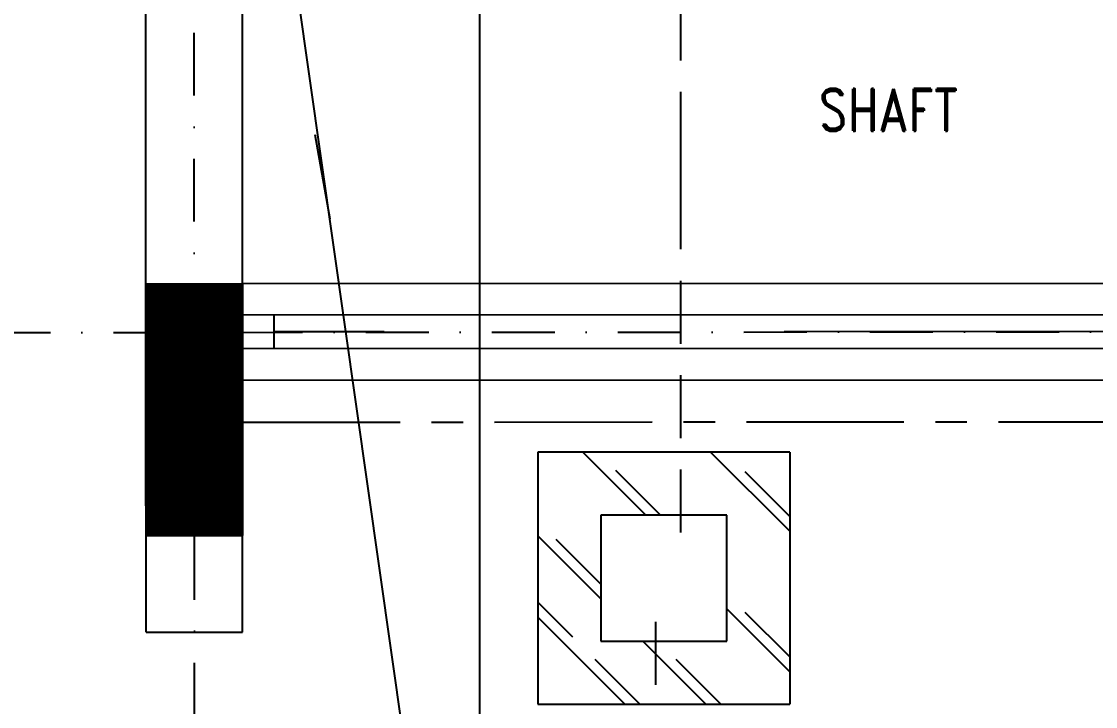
# Model space of a CAD drawing. Extents: x -437689 to -407696, y -55787 to -37037.
# Drawn here: x -425184 to -423906, y -42318 to -41502 of the extents above; entities that cross this region are included whole.
import ezdxf

# ---------------------------------------------------------------- set-up
doc = ezdxf.new("R2010")
doc.units = 0
doc.header["$LTSCALE"] = 150
doc.header["$MEASUREMENT"] = 0
for name, pattern in [('CENTER', [2, 1.25, -0.25, 0.25, -0.25]), ('DASHDOT', [1, 0.5, -0.25, 0, -0.25]), ('DASHED', [0.75, 0.5, -0.25]), ('HIDDEN', [9.525, 6.35, -3.175])]:
    doc.linetypes.add(name, pattern=pattern)
doc.layers.get('0').update_dxf_attribs({"linetype": 'CONTINUOUS'})
for name, color, linetype in [('COL', 2, 'CONTINUOUS'), ('DR', 6, 'CONTINUOUS'), ('GRID', 252, 'DASHDOT'), ('HAT', 9, 'CONTINUOUS'), ('TXT', 7, 'CONTINUOUS'), ('VENT', 8, 'HIDDEN'), ('WALL', 7, 'CONTINUOUS'), ('WASTE', 3, 'DASHED'), ('WIN-1', 56, 'CONTINUOUS')]:
    doc.layers.add(name, color=color, linetype=linetype)
doc.styles.add('TESTI', font='ROMAND.SHX')

msp = doc.modelspace()

# ---------------------------------------------------------------- linework, layer by layer
for p, q in [((-424569.7, -42015.5), (-424569.7, -42315.5)), ((-424269.7, -42015.5), (-424569.7, -42015.5)), ((-424269.7, -42015.5), (-424269.7, -42315.5)), ((-424344.7, -42090.5), (-424494.7, -42090.5)), ((-424494.7, -42090.5), (-424494.7, -42240.5)), ((-424344.7, -42090.5), (-424494.7, -42090.5)), ((-424344.7, -42240.5), (-424344.7, -42090.5)), ((-424494.7, -42240.5), (-424344.7, -42240.5)), ((-424569.7, -42315.5), (-424269.7, -42315.5))]:
    msp.add_line(p, q)
at = {"layer": 'COL'}
msp.add_line((-425036, -42114.8), (-424921, -42114.7), dxfattribs=at)
msp.add_line((-425036, -42114.8), (-424921, -42114.7), dxfattribs=at)
at = {"layer": 'COL', "const_width": 115}
msp.add_lwpolyline([(-424978.5, -42114.7), (-424978.7, -41814.7)], dxfattribs=at)
at = {"layer": 'COL'}
msp.add_lwpolyline([(-425036, -42114.8), (-425036.2, -41814.8), (-425036.2, -41814.8), (-424921.2, -41814.7), (-424921, -42114.7)], close=True, dxfattribs=at)
at = {"layer": 'DR'}
for p, q in [((-424639.2, -41100.2), (-424639.2, -42602.3)), ((-424858.7, -41447.2, 0), (-424694.8, -42600.9, 0)), ((-424639.2, -41517.4), (-424639.2, -41619.2)), ((-424834.9, -41637.1, 0), (-424817.4, -41737.5, 0))]:
    msp.add_line(p, q, dxfattribs=at)
at = {"layer": 'DR', "color": 3}
msp.add_line((-424399.6, -41597.4), (-424399.6, -41699.2), dxfattribs=at)
at = {"layer": 'GRID'}
for p, q in [((-424978.1, -43091.8), (-424980, -38278.1)), ((-425525, -41873.1), (-422791.6, -41871.4))]:
    msp.add_line(p, q, dxfattribs=at)
at = {"layer": 'HAT'}
for p, q in [((-424441.1, -42090.5), (-424516.1, -42015.5)), ((-424269.7, -42109.6), (-424363.8, -42015.5)), ((-424494.7, -42190.3), (-424569.7, -42115.3)), ((-424466, -42315.5), (-424569.7, -42211.8)), ((-424269.7, -42277.1), (-424344.7, -42202.1)), ((-424369.5, -42315.5), (-424444.5, -42240.5))]:
    msp.add_line(p, q, dxfattribs=at)
at = {"layer": 'HAT', "linetype": 'DASHED'}
for p, q in [((-424423.5, -42090.5), (-424498.5, -42015.5)), ((-424269.7, -42091.9), (-424346.1, -42015.5)), ((-424494.7, -42172.6), (-424569.7, -42097.6)), ((-424269.7, -42259.4), (-424344.7, -42184.4)), ((-424448.3, -42315.5), (-424569.7, -42194.1)), ((-424351.8, -42315.5), (-424426.8, -42240.5))]:
    msp.add_line(p, q, dxfattribs=at)
at = {"layer": 'VENT'}
for p, q in [((-424883.6, -41892.2), (-424883.6, -41852.2)), ((-423323.6, -41871.6), (-424883.6, -41872.2))]:
    msp.add_line(p, q, dxfattribs=at)
at = {"layer": 'WALL', "linetype": 'CONTINUOUS'}
for p, q in [((-425036.2, -41814.8), (-425036.7, -40522.3)), ((-424921.2, -41814.7), (-424921.7, -40522.2)), ((-424921.2, -41814.7), (-423245.6, -41814.1)), ((-424921.1, -41929.7), (-423286.1, -41929.1))]:
    msp.add_line(p, q, dxfattribs=at)
at = {"layer": 'WALL', "linetype": 'CONTINUOUS', "ltscale": 900}
msp.add_line((-424921.1, -41929.7), (-424921.2, -41814.7), dxfattribs=at)
at = {"layer": 'WALL'}
for p, q in [((-425036, -42229.8), (-425036.1, -41929.8)), ((-425036, -42229.8), (-425036.1, -41929.8)), ((-424921, -42229.7), (-424921.1, -41929.7))]:
    msp.add_line(p, q, dxfattribs=at)
at = {"layer": 'WALL', "linetype": 'CENTER'}
for p, q in [((-424921.1, -41979.7), (-422789.9, -41978.9)), ((-425036, -42229.8), (-424921, -42229.7)), ((-425036, -42229.8), (-424921, -42229.7))]:
    msp.add_line(p, q, dxfattribs=at)
at = {"layer": 'WASTE'}
for p, q in [((-424399.6, -40911.3), (-424399.6, -42117.3)), ((-424429.4, -42217.5), (-424429.4, -42610.8))]:
    msp.add_line(p, q, dxfattribs=at)
at = {"layer": 'WIN-1'}
for p, q in [((-423286.1, -41851.6), (-424921.1, -41852.2)), ((-423286.1, -41891.6), (-424921.1, -41892.2))]:
    msp.add_line(p, q, dxfattribs=at)

# ---------------------------------------------------------------- texts
at = {"layer": 'TXT', "style": 'TESTI', "width": 0.8}
msp.add_text('SHAFT', height=50, dxfattribs=at).set_placement((-424235.2, -41632.8))

doc.saveas('drawing.dxf')
